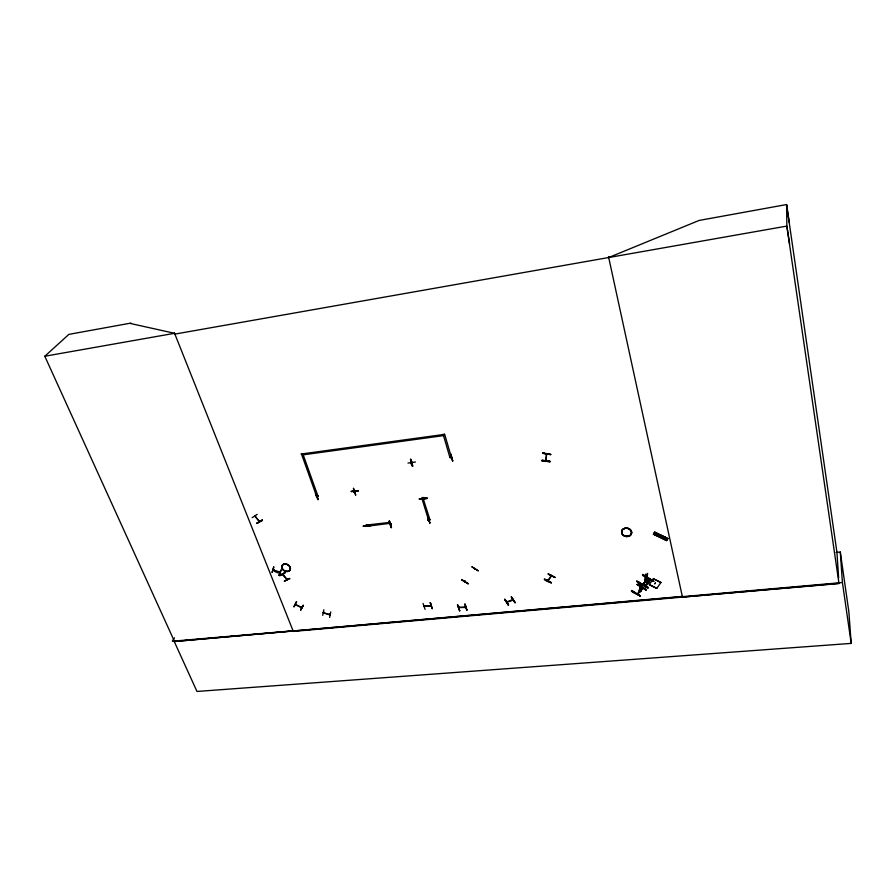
<?xml version="1.0" encoding="UTF-8"?>
<svg xmlns="http://www.w3.org/2000/svg" width="896" height="896" viewBox="0 0 896 896"><rect width="100%" height="100%" fill="white"/><g stroke="black" fill="none" stroke-linecap="round" stroke-linejoin="round"><path stroke-width="1.34" d="M551.421 575.96L548.139 580.608M542.629 453.208L550.704 454.451M289.643 578.39L284.514 581.325M262.27 520.162L256.95 523.219L262.472 520.453M257.018 523.23L262.293 520.195M541.834 460.622C567.213 463.557 524.675 458.394 549.886 461.866M542.618 453.309L550.693 454.574L542.685 453.051M546.627 453.522L546.067 460.914L546.302 459.917M660.923 582.568L653.386 578.726L649.275 584.64L656.802 588.403L660.934 582.501L653.386 578.726M666.49 540.288L667.778 538.373L654.808 532.146L653.43 534.296M426.877 498.422C403.749 500.192 442.77 496.955 419.563 499.24M664.25 536.76L662.984 538.574M663.085 536.189L661.819 538.003M656.802 588.403L649.286 584.584M653.677 581.37L642.779 574.482L642.488 575.019C642.925 576.968 652.971 579.41 651.336 580.429M647.909 588.045L636.81 581.269L647.909 588.045C649.309 585.368 637.616 583.442 639.464 582.176M648.917 582.019L647.55 581.179L647.002 582.434L648.368 583.262L649.118 580.059M650.418 579.667L644.941 585.827M645.904 590.027C646.878 589.21 637.213 583.307 637.112 584.651L645.904 590.027L646.195 589.49M647.483 579.701L647.08 582.422L648.357 583.206L647.562 581.246L647.002 582.434M647.438 581.941L647.55 581.179M645.77 574.381L644.728 581.235L646.038 582.086L647.046 575.165M645.579 586.902C647.203 585.894 637.213 583.442 636.787 581.493L636.81 581.269M646.397 581.594L647.629 573.373M646.475 581.582L646.587 580.821L645.21 579.981L644.773 580.474L646.475 581.582L646.038 582.086M645.109 580.81L646.15 573.966M640.203 596.422C641.592 595.482 632.061 592.928 631.467 591.046L631.736 590.542L640.472 595.918M642.947 584.875L648.502 578.413L642.947 584.898M643.048 588.28L637.627 594.182M640.797 583.509L639.352 590.8L640.64 591.584L642.074 584.282M640.64 591.584L639.71 590.318L639.274 590.811L640.651 591.64L640.752 590.811M641.066 588.829L641.704 584.696M639.352 590.8L640.427 583.923M370.429 525.728L363.283 526.165L370.418 525.235M259.538 520.722L258.955 521.214L259.426 520.688M363.283 526.165L370.339 525.392L363.406 525.986M475.182 568.546L474.891 569.251L474.712 568.59M323.859 609.762L322.717 615.406M355.107 491.624L354.928 491.333M330.747 611.89L329.616 617.456M367.136 525.235L366.912 525.773L366.643 524.754M317.946 496.16L317.05 496.216M282.934 574.538L282.554 574.045M317.778 496.474L317.856 495.835M287.19 579.118L286.776 579.757L286.485 578.872M287.011 579.611L282.89 574.034M549.976 461.362L541.867 460.264L549.965 461.384M355.13 490.941C355.398 492.094 352.867 492.33 354.01 491.232M554.938 577.382L548.106 574.045L554.915 577.539M551.298 582.59C544.197 581.235 539.963 575.758 551.275 582.635M550.962 576.363L551.085 575.781M547.882 580.395L547.758 580.966L551.477 575.344M551.6 576.05L551.712 575.478M390.678 523.813L390.6 524.563L391.171 523.757M547.803 580.843L548.24 580.014M548.106 581L548.464 580.138M412.541 462.392L411.533 462.829L412.16 463.176M548.386 580.664L548.128 580.026M428.042 519.926L428.221 519.792M424.368 605.83L424.178 606.57L424.838 606.267M514.954 602.795L511.325 596.87L515.021 602.549M512.646 599.861L512.546 599.581M512.994 599.413L506.699 602.078M508.514 604.867L504.829 599.189L508.536 604.856M550.693 454.574L542.662 452.917M507.259 601.451L507.394 601.597M546.75 454.731L546.907 453.566M545.944 459.782L545.754 460.88L546.515 453.925M465.763 606.704L465.718 607.477L465.931 606.76M466.827 610.042L464.979 604.05L466.861 610.053M465.136 607.454L465.27 606.749M478.139 570.853L471.778 566.709L478.24 570.718M457.486 604.901L459.704 610.882L457.453 604.934M474.555 569.038L474.846 568.422M465.763 607.432L459.032 607.555M459.502 607.242L459.357 607.667M468.238 583.632L461.843 579.768L468.216 583.666M458.886 607.354L465.73 607.152M459.021 607.286L458.909 608.003M465.102 581.19L465.035 581.638M465.405 581.347L465.069 582.008L465.192 581.213M273.37 569.285C272.048 570.987 279.843 574.269 279.91 572.13M273.739 570.17L273.997 569.498C271.88 570.763 277.525 570.058 279.798 572.656M432.107 608.53L430.405 602.762M430.998 605.226L430.382 606.021L430.517 605.27M431.155 605.27L430.942 605.987L424.379 606.11M279.227 572.029L279.115 572.622L279.451 571.928M279.776 572.6L279.115 572.589M278.858 575.322L280.93 569.934M281.142 570.282L279.149 575.478M424.962 605.965L424.906 606.502M425.074 609.347L423.069 603.434M429.856 522.995L427.84 516.734M421.781 498.042L428.579 520.106L430.136 519.602M452.726 460.88L450.677 454.003L452.682 460.88M428.142 520.251L428.21 519.49M428.803 519.501L428.646 520.206L428.949 519.714M427.728 516.768L429.867 523.197L428.131 516.723M451.774 457.397L451.528 457.106M451.707 457.162L450.856 457.878L451.002 457.173M450.856 457.598L451.506 457.52L450.117 457.374M468.149 583.856L461.754 579.992M254.71 516.354L255.192 515.827M666.803 539.997L653.778 533.68L653.419 534.318L666.389 540.613L666.725 540.019L653.587 534.061M654.394 532.706L667.43 539.09L667.845 538.474M654.45 532.784L654.718 532.392M422.934 497.437L422.923 498.49L423.394 497.93M423.427 497.93L423.226 498.467L422.99 497.739M443.128 434.258L449.971 457.699M443.531 435.624L303.218 454.821M451.45 457.498L444.595 434.056M391.496 527.386L388.987 521.226L391.104 527.598M366.307 524.765L366.565 526.344L390.208 523.298M390.544 523.891L391.149 524.205M389.402 520.99L391.362 527.576M390.051 523.645L389.794 522.054M415.453 462L407.971 463.075M410.659 459.267C410.021 464.733 415.509 472.002 410.648 459.267M411.981 462.314L412.339 462.963M412.059 462.448L411.768 463.478L411.723 462.717M330.254 614.477L329.896 614.902L330.154 614.186M293.832 606.715L296.206 601.854M329.291 614.656L329.594 614.074M329.426 614.734L329.683 614.04M294.134 606.827L296.643 601.81M296.005 604.688L296.061 604.699M303.341 605.405L300.586 610.098L303.341 605.438M300.664 610.086L303.083 605.27M323.456 612.192L323.344 612.898L323.602 612.181M366.845 525.336L366.89 524.731M324.117 612.73L324.083 612.326M301.93 607.062L301.706 607.779L295.288 604.565M355.622 494.995L353.394 488.466M358.355 490.918L351.131 491.4L358.232 490.56M353.685 491.68L354.502 491.176M354.424 491.926L354.883 490.963M355.253 491.064L354.906 492.016M295.366 604.632L295.59 603.982M654.618 532.526L654.002 533.288M666.378 540.635L666.714 540.064L653.654 533.803M667.419 539.112L654.562 532.515M667.666 538.742L654.651 532.482M286.362 579.309L286.776 578.715M282.744 573.944L282.363 574.594L286.922 579.253M284.256 581.067L289.811 578.637M284.861 572.734L279.518 575.478L284.827 572.734M279.966 572.219L279.642 572.846M428.691 520.15L428.053 520.195M318.237 499.419C313.04 492.016 316.602 489.944 317.789 499.654M301.37 453.701L316.714 496.586L318.248 496.082M316.714 496.586L317.274 495.835M317.307 496.126L317.755 495.779M273.526 569.285L273.067 569.867M424.144 606.334L430.998 605.696M259.605 521.248L259.862 521.102M302.736 453.522L318.058 496.418M256.95 523.219L262.36 519.938M255.136 515.771L254.778 516.398M255.349 516.634L255.629 516.23M174.462 637.851L172.29 641.245L293.059 630.795M252.179 517.664L257.208 514.36M836.136 552.429L840.302 552.037L848.848 611.688L851.2 643.395L196.974 691.454L174.25 641.514L682.304 596.411M654.853 534.699L656.13 532.784M508.446 605.058L504.773 599.379L508.178 605.17M366.901 525.683L366.43 525.09L366.587 525.672M631.736 590.542L640.259 596.165M631.445 591.08L640.45 596.142M645.098 580.742L644.661 581.235L646.016 582.019M639.397 590.038L639.834 589.546L641.2 590.386M174.406 641.278L44.8 356.238L68.88 334.376L130.85 323.098L130.446 323.49L174.563 333.301L174.888 334.096L786.856 226.083L786.598 204.546L699.126 220.438L608.709 257.522M323.243 612.618L330.008 614.678M410.502 459.458L412.675 466.278M315.795 493.136L318.08 499.61L315.93 492.968M391.171 524.496L390.432 524.518M295.366 604.397L301.706 607.477M279.776 575.77L285.051 572.947M667.576 538.877L654.73 532.19M506.867 602.336L513.094 600.085M515.29 602.65L511.325 596.87M354.413 491.893L353.83 491.926M457.755 604.878L459.704 610.882M44.8 356.238L174.653 333.29L174.978 334.074M301.168 454.026L444.45 434.381M421.624 498.389L423.046 498.21L429.99 519.949M351.254 491.669L358.478 490.694M366.139 525.112L389.626 522.402M430.427 602.784L432.118 608.731M174.25 641.514L842.419 582.534L851.2 643.395M839.003 583.554L682.461 597.106L608.507 256.603M317.632 496.227L317.016 496.53M329.896 614.88L323.344 612.875M355.701 494.95L353.506 488.242M259.403 521.674L255.046 516.242M466.85 610.243L464.979 604.05M653.621 534.016L666.635 540.243M548.173 573.798L555.061 577.349M647.114 581.672L648.805 582.781M637 581.246L647.954 587.787M637.347 584.371L646.15 589.747M637.157 584.394L645.96 589.77M642.768 574.515L653.878 581.347M255.013 516.253L259.616 521.573M422.856 498.366L423.248 497.47L422.71 497.918M174.563 333.301L293.306 631.411L838.97 583.307L786.856 226.083L789.6 243.958M430.147 602.582L432.152 608.552M389.435 520.979L391.451 527.598M450.654 454.003L452.592 461.104M786.61 205.139L789.242 222.454M786.598 204.546L836.931 552.216L838.645 578.054M840.302 552.037L842.419 582.534M661.214 536.581L662.39 536.861L661.214 536.581M665.179 539.638L666.456 537.734L665.179 539.638M665.582 537.309L664.283 539.314L665.582 537.309M426.866 497.885L419.451 498.904L426.866 497.885M661.786 535.45L660.486 537.466L661.786 535.45M650.821 579.634L645.31 586.051L650.821 579.634M648.133 578.189L642.578 584.674L648.133 578.189M642.723 587.798L637.224 594.205L642.723 587.798M273.762 566.989L272.126 572.376L273.762 566.989M551.23 582.792L544.51 579.208L551.197 582.859M301.101 607.242L301.19 607.23M655.379 582.994L654.842 583.744L655.379 582.994M622.81 534.901A5.04 4.144 10.6 0 0 631.333 534.016A5.051 4.155 10.6 0 0 625.643 528.114A5.051 4.155 10.6 0 0 622.821 534.789A5.051 4.155 10.6 0 0 631.366 533.904A5.04 4.144 10.6 0 0 625.621 528.237A5.04 4.144 10.6 0 0 622.81 534.901A5.018 4.133 10.6 0 0 631.31 534.005A5.018 4.133 10.6 0 0 625.632 528.248A5.018 4.133 10.6 0 0 622.821 534.89M622.866 534.699A5.006 4.122 10.6 0 0 631.333 533.814A5.006 4.122 10.6 0 0 625.666 528.069A5.006 4.122 10.6 0 0 622.866 534.699M282.442 569.24A4.558 3.472 28.1 0 0 289.934 570.192A4.558 3.472 28.1 0 0 285.69 564.166A4.558 3.472 28.1 0 0 282.442 569.24M282.542 569.061A4.558 3.472 28.1 0 0 290.035 570.013A4.558 3.472 28.1 0 0 285.79 563.987A4.558 3.472 28.1 0 0 282.542 569.061A4.547 3.461 28.1 0 0 290.024 570.013A4.547 3.461 28.1 0 0 285.79 563.998A4.547 3.461 28.1 0 0 282.554 569.061"/></g></svg>
